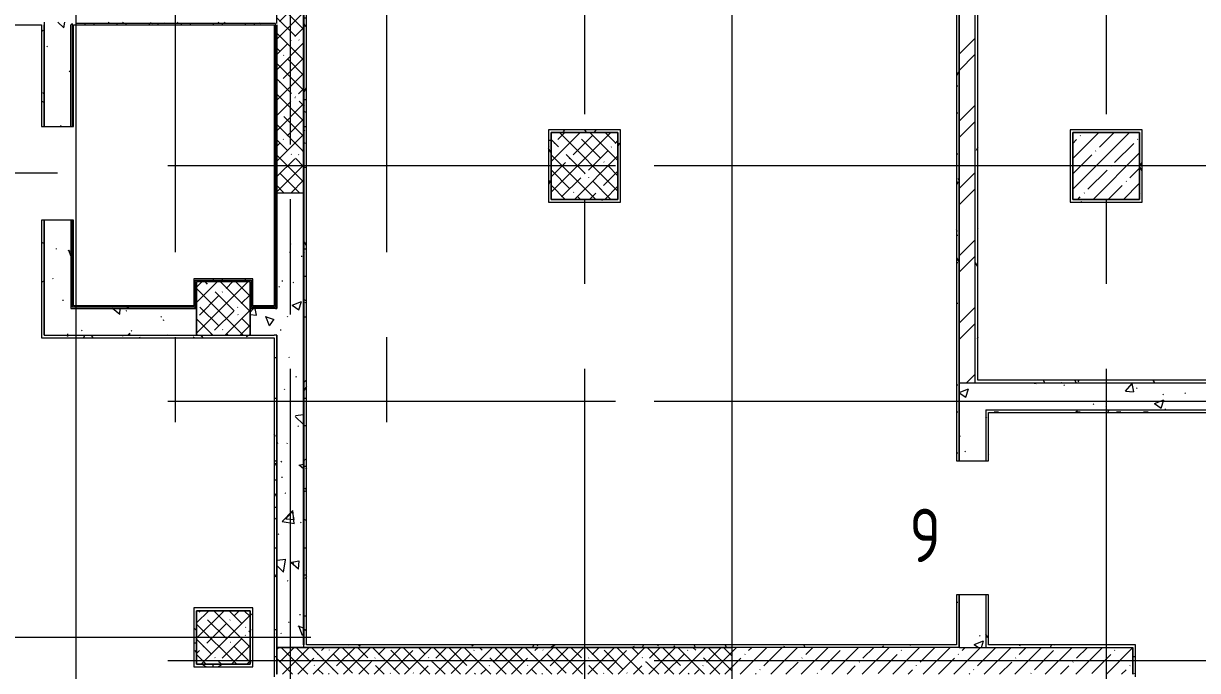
# Model space of a CAD drawing. Header units: metres. Extents: x 50 to 891, y -1294 to 247.
# Drawn here: x 289.92 to 333.81, y -1124.96 to -1100.77 of the extents above; entities that cross this region are included whole.
import ezdxf

# ---------------------------------------------------------------- set-up
doc = ezdxf.new("R2010")
doc.units = ezdxf.units.M
doc.linetypes.add('Линия сетки', pattern=[22.225, 12.7, -3.175, 3.175, -3.175])
doc.layers.add('ПЛАН', color=8, linetype='Continuous')
doc.styles.add('ISOCPEUR', font='isocpeur.ttf', dxfattribs={"width": 0.8, "height": 200})
pattern_1 = [(45, (467.42775, -1464.79405), (-0.5702463, 0.5702463), []), (45, (467.998, -1464.79405), (-0.5702463, 0.5702463), [1.008065, -0.201615, 0.016765, -0.18485])]
pattern_2 = [(50, (467.4277, -1464.794), (3.643683, -0.31878), [0.381, -4.191]), (355, (467.4277, -1464.794), (-0.704858, 3.821138), [0.3048, -3.3528]), (100.451, (467.7314, -1464.8206), (2.93885, 3.502334), [0.3238, -3.5618]), (46.184, (467.4277, -1463.778), (5.42158, -0.840855), [0.5715, -6.2865]), (96.636, (467.8795, -1463.848), (4.74805, 4.94855), [0.4857, -5.3427]), (351.184, (467.428, -1463.778), (4.7481, 4.948506), [0.4572, -5.0292]), (21, (467.9357, -1464.032), (3.03229, -2.045303), [0.381, -4.191]), (326, (467.9357, -1464.032), (1.23604, 3.683765), [0.3048, -3.3528]), (71.451, (468.1884, -1464.2025), (4.26834, 1.638427), [0.3238, -3.5618]), (37.5, (467.4277, -1464.794), (0.0617735, 1.6911006), [0.03353, -3.27863, 0.03353, -3.37007, -3.3655]), (37.5, (467.4277, -1464.794), (0.0617735, 1.6911006), [-6.71576, 0.03353, -3.33197]), (7.5, (467.4277, -1464.794), (1.336394, 2.003611), [0.03353, -1.90703, 0.03353, -3.20243, -1.2827]), (7.5, (467.4277, -1464.794), (1.336394, 2.003611), [-5.17652, 0.03353, -1.24917]), (327.5, (466.2949, -1464.794), (2.7118167, -0.1145767), [0.03353, -1.23647, 0.03353, -9.18667]), (327.5, (466.2949, -1464.794), (2.7118167, -0.1145767), [-1.30353, -3.92887, 0.03353, -5.22427]), (317.5, (465.787, -1464.794), (2.962585, 0.508536), [0.03353, -1.61747, 0.03353, -2.59791, -3.7338]), (317.5, (465.787, -1464.794), (2.962585, 0.508536), [-4.28244, 0.03353, -3.70027])]
pattern_3 = [(0, (467.42775, -1464.79405), (2.032, 0.508), [0.16764, -1.35636, 0.16764, -1.35636, -8.128]), (0, (467.42775, -1464.79405), (2.032, 0.508), [-3.048, 0.16764, -2.88036, 0.16764, -1.35636, -3.556]), (0, (467.42775, -1464.79405), (2.032, 0.508), [-7.62, 0.16764, -0.84836, 0.16764, -2.37236]), (120, (468.18975, -1464.54005), (-1.4559409, 1.5057636), [0.16764, -1.35636, 0.16764, -9.48436]), (120, (468.18975, -1464.54005), (-1.4559409, 1.5057636), [-1.69164, -1.35636, 0.16764, -2.88036, -5.08]), (120, (468.18975, -1464.54005), (-1.4559409, 1.5057636), [-6.096, 0.16764, -1.35636, 0.16764, -3.38836]), (120, (468.18975, -1464.54005), (-1.4559409, 1.5057636), [-7.78764, -0.84836, 0.16764, -2.37236]), (240, (468.44375, -1463.52405), (-0.5760591, -2.0137636), [0.16764, -1.35636, 0.16764, -9.48436]), (240, (468.44375, -1463.52405), (-0.5760591, -2.0137636), [-1.69164, -1.35636, 0.16764, -2.88036, -5.08]), (240, (468.44375, -1463.52405), (-0.5760591, -2.0137636), [-6.096, 0.16764, -1.35636, 0.16764, -3.38836]), (240, (468.44375, -1463.52405), (-0.5760591, -2.0137636), [-7.78764, -0.84836, 0.16764, -2.37236])]
pattern_4 = [(0, (467.4277, -1464.794), (0, 1.2), []), (90, (467.4277, -1464.794), (-1.2, 0), [])]
pattern_5 = [(135, (-1795.4389, 1051.8707), (-0.57024626, -0.57024626), []), (135, (-1795.4389, 1052.4409), (-0.57024626, -0.57024626), [1.008065, -0.201615, 0.016765, -0.18485])]
pattern_6 = [(140, (-1795.439, 1051.8707), (0.318779, 3.6436825), [0.381, -4.191]), (85, (-1795.439, 1051.8707), (-3.821138, -0.704858), [0.3048, -3.3528]), (190.451, (-1795.4123, 1052.1743), (-3.5023338, 2.93885), [0.3238, -3.5618]), (136.184, (-1796.455, 1051.8707), (0.840855, 5.421581), [0.5715, -6.2865]), (186.636, (-1796.385, 1052.3225), (-4.948549, 4.74805), [0.4857, -5.3427]), (81.184, (-1796.455, 1051.8707), (-4.948506, 4.748103), [0.4572, -5.0292]), (111, (-1796.201, 1052.3787), (2.0453028, 3.0322893), [0.381, -4.191]), (56, (-1796.201, 1052.3787), (-3.6837646, 1.2360417), [0.3048, -3.3528]), (161.451, (-1796.0305, 1052.6314), (-1.6384274, 4.2683413), [0.3238, -3.5618]), (127.5, (-1795.4389, 1051.8707), (-1.6911006, 0.06177347), [0.03353, -3.27863, 0.03353, -3.37007, -3.3655]), (127.5, (-1795.4389, 1051.8707), (-1.6911006, 0.06177347), [-6.71576, 0.03353, -3.33197]), (97.5, (-1795.4389, 1051.8707), (-2.0036106, 1.3363944), [0.03353, -1.90703, 0.03353, -3.20243, -1.2827]), (97.5, (-1795.4389, 1051.8707), (-2.0036106, 1.3363944), [-5.17652, 0.03353, -1.24917]), (57.5, (-1795.4389, 1050.7378), (0.1145767, 2.71181666), [0.03353, -1.23647, 0.03353, -9.18667]), (57.5, (-1795.4389, 1050.7378), (0.1145767, 2.71181666), [-1.30353, -3.92887, 0.03353, -5.22427]), (47.5, (-1795.439, 1050.2298), (-0.5085355, 2.9625848), [0.03353, -1.61747, 0.03353, -6.33171]), (47.5, (-1795.439, 1050.2298), (-0.5085355, 2.9625848), [-1.68453, -2.59791, 0.03353, -3.70027])]
pattern_7 = [(90, (-1795.4389, 1051.87066), (-0.508, 2.032), [0.16764, -1.35636, 0.16764, -9.48436]), (90, (-1795.4389, 1051.87066), (-0.508, 2.032), [-1.69164, -1.35636, 0.16764, -2.88036, -5.08]), (90, (-1795.4389, 1051.87066), (-0.508, 2.032), [-6.096, 0.16764, -1.35636, 0.16764, -3.38836]), (90, (-1795.4389, 1051.87066), (-0.508, 2.032), [-7.78764, -0.84836, 0.16764, -2.37236]), (210, (-1795.6929, 1052.63266), (-1.50576362, -1.455940905), [0.16764, -1.35636, 0.16764, -9.48436]), (210, (-1795.6929, 1052.63266), (-1.50576362, -1.455940905), [-1.69164, -1.35636, 0.16764, -2.88036, -5.08]), (210, (-1795.6929, 1052.63266), (-1.50576362, -1.455940905), [-6.096, 0.16764, -1.35636, 0.16764, -3.38836]), (210, (-1795.6929, 1052.63266), (-1.50576362, -1.455940905), [-7.78764, -0.84836, 0.16764, -2.37236]), (330, (-1796.7089, 1052.88666), (2.01376362, -0.576059095), [0.16764, -1.35636, 0.16764, -9.48436]), (330, (-1796.7089, 1052.88666), (2.01376362, -0.576059095), [-1.69164, -1.35636, 0.16764, -2.88036, -5.08]), (330, (-1796.7089, 1052.88666), (2.01376362, -0.576059095), [-6.096, 0.16764, -1.35636, 0.16764, -3.38836]), (330, (-1796.7089, 1052.88666), (2.01376362, -0.576059095), [-7.78764, -0.84836, 0.16764, -2.37236])]
pattern_8 = [(90, (-1795.4389, 1051.8707), (-1.2, 1e-16), []), (180, (-1795.4389, 1051.8707), (-1e-16, -1.2), [])]

msp = doc.modelspace()

# ---------------------------------------------------------------- hatches: boundary and pattern name
at = {"layer": 'ПЛАН', "lineweight": 13}
h = msp.add_hatch(dxfattribs=at)
h.set_pattern_fill('FP_5', color=8, scale=0.005, style=0, pattern_type=2)
h.set_pattern_definition(pattern_3)
h.paths.add_polyline_path([(300.399, -1123.994), (300.499, -1123.994), (300.499, -1079.344), (300.399, -1079.344), (300.399, -1123.754)])
h = msp.add_hatch(dxfattribs=at)
h.set_pattern_fill('FP_5', color=8, scale=0.005, angle=90, style=0, pattern_type=2)
h.set_pattern_definition(pattern_7)
h.paths.add_polyline_path([(300.499, -1079.344), (300.399, -1079.344), (300.399, -1123.994), (300.499, -1123.994), (300.499, -1090.304)])
h = msp.add_hatch(dxfattribs=at)
h.set_pattern_fill('FP_5', color=8, scale=0.005, style=0, pattern_type=2)
h.set_pattern_definition(pattern_3)
h.paths.add_polyline_path([(324.895, -1124.094), (324.895, -1122.121), (324.795, -1122.121), (324.795, -1124.094)])
h.paths.add_polyline_path([(324.795, -1117.121), (324.895, -1117.121), (324.895, -1079.344), (324.795, -1079.344), (324.795, -1114.317)])
h = msp.add_hatch(dxfattribs=at)
h.set_pattern_fill('FP_1', color=8, scale=0.005, style=0, pattern_type=2)
h.set_pattern_definition(pattern_1)
h.paths.add_polyline_path([(299.395, -1107.094), (300.395, -1107.094), (300.395, -1084.244), (299.395, -1084.244), (299.395, -1106.227)])
h = msp.add_hatch(dxfattribs=at)
h.set_pattern_fill('FP_2', color=8, scale=0.005, angle=90, style=0, pattern_type=2)
h.set_pattern_definition(pattern_5)
h.paths.add_polyline_path([(300.395, -1084.244), (299.395, -1084.244), (299.395, -1107.094), (300.395, -1107.094), (300.395, -1090.304)])
h = msp.add_hatch(dxfattribs=at)
h.set_pattern_fill('FP_3', color=8, scale=0.005, style=0, pattern_type=2)
h.set_pattern_definition([(45, (467.4277, -1464.794), (-1.257236, 1.257236), []), (45, (467.4277, -1462.889), (-1.257236, 1.257236), [])])
h.paths.add_polyline_path([(324.901, -1114.207), (325.501, -1114.207), (325.501, -1085.244), (324.901, -1085.244), (324.901, -1108.924)])
h = msp.add_hatch(dxfattribs=at)
h.set_pattern_fill('FP_5', color=8, scale=0.005, style=0, pattern_type=2)
h.set_pattern_definition(pattern_3)
h.paths.add_polyline_path([(325.601, -1114.107), (325.601, -1085.344), (325.501, -1085.344), (325.501, -1114.107)])
h = msp.add_hatch(dxfattribs=at)
h.set_pattern_fill('FP_5', color=8, scale=0.005, angle=90, style=0, pattern_type=2)
h.set_pattern_definition(pattern_7)
h.paths.add_polyline_path([(290.695, -1100.719), (274.895, -1100.719), (274.895, -1100.819), (290.695, -1100.819)])
h = msp.add_hatch(dxfattribs=at)
h.set_pattern_fill('FP_5', color=8, scale=0.005, angle=90, style=0, pattern_type=2)
h.set_pattern_definition(pattern_7)
h.paths.add_polyline_path([(290.695, -1100.819), (290.595, -1100.819), (290.595, -1104.619), (290.695, -1104.619)])
h.paths.add_polyline_path([(290.695, -1111.419), (290.695, -1108.119), (290.595, -1108.119), (290.595, -1112.419), (290.695, -1112.419)])
h = msp.add_hatch(dxfattribs=at)
h.set_pattern_fill('FP_3', color=8, scale=0.005, angle=90, style=0, pattern_type=2)
h.set_pattern_definition(pattern_6)
h.paths.add_polyline_path([(291.695, -1111.369), (291.695, -1108.119), (290.695, -1108.119), (290.695, -1111.419), (291.695, -1111.419)])
h.paths.add_polyline_path([(291.695, -1104.619), (291.695, -1100.719), (290.695, -1100.719), (290.695, -1104.619), (291.671, -1104.619)])
h = msp.add_hatch(dxfattribs=at)
h.set_pattern_fill('FP_5', color=8, scale=0.005, angle=90, style=0, pattern_type=2)
h.set_pattern_definition(pattern_7)
h.paths.add_polyline_path([(299.395, -1100.719), (291.695, -1100.719), (291.695, -1100.769), (299.395, -1100.769)])
h = msp.add_hatch(dxfattribs=at)
h.set_pattern_fill('FP_5', color=8, scale=0.005, angle=90, style=0, pattern_type=2)
h.set_pattern_definition(pattern_7)
h.paths.add_polyline_path([(291.745, -1104.619), (291.745, -1100.769), (291.695, -1100.769), (291.695, -1104.619)])
h.paths.add_polyline_path([(291.745, -1111.369), (291.745, -1108.119), (291.695, -1108.119), (291.695, -1111.419), (291.745, -1111.419)])
h = msp.add_hatch(dxfattribs=at)
h.set_pattern_fill('FP_6', color=8, scale=0.005, angle=90, style=0, pattern_type=2)
h.set_pattern_definition(pattern_8)
h.paths.add_polyline_path([(299.345, -1100.819), (299.345, -1100.769), (291.745, -1100.769), (291.745, -1100.819), (299.295, -1100.819)])
h = msp.add_hatch(dxfattribs=at)
h.set_pattern_fill('FP_6', color=8, scale=0.005, angle=90, style=0, pattern_type=2)
h.set_pattern_definition(pattern_8)
h.paths.add_polyline_path([(291.795, -1110.716), (291.795, -1108.119), (291.745, -1108.119), (291.745, -1111.369), (291.795, -1111.369), (291.795, -1111.319)])
h.paths.add_polyline_path([(291.795, -1104.619), (291.795, -1100.819), (291.745, -1100.819), (291.745, -1104.619)])
h = msp.add_hatch(dxfattribs=at)
h.set_pattern_fill('FP_5', color=8, scale=0.005, style=0, pattern_type=2)
h.set_pattern_definition(pattern_3)
h.paths.add_polyline_path([(291.895, -1100.769), (299.395, -1100.769), (299.395, -1100.719), (291.895, -1100.719), (291.895, -1100.765)])
h = msp.add_hatch(dxfattribs=at)
h.set_pattern_fill('FP_6', color=8, scale=0.005, style=0, pattern_type=2)
h.set_pattern_definition(pattern_4)
h.paths.add_polyline_path([(291.895, -1100.819), (299.345, -1100.819), (299.345, -1100.769), (291.895, -1100.769), (291.895, -1100.818)])
h = msp.add_hatch(dxfattribs=at)
h.set_pattern_fill('FP_6', color=8, scale=0.005, style=0, pattern_type=2)
h.set_pattern_definition(pattern_4)
h.paths.add_polyline_path([(299.295, -1111.369), (299.345, -1111.369), (299.345, -1100.819), (299.295, -1100.819), (299.295, -1111.319)])
h = msp.add_hatch(dxfattribs=at)
h.set_pattern_fill('FP_6', color=8, scale=0.005, angle=90, style=0, pattern_type=2)
h.set_pattern_definition(pattern_8)
h.paths.add_polyline_path([(299.345, -1100.819), (299.295, -1100.819), (299.295, -1111.369), (299.345, -1111.369), (299.345, -1101.298)])
h = msp.add_hatch(dxfattribs=at)
h.set_pattern_fill('FP_5', color=8, scale=0.005, style=0, pattern_type=2)
h.set_pattern_definition(pattern_3)
h.paths.add_polyline_path([(299.345, -1111.419), (299.395, -1111.419), (299.395, -1100.769), (299.345, -1100.769), (299.345, -1111.369)])
h = msp.add_hatch(dxfattribs=at)
h.set_pattern_fill('FP_5', color=8, scale=0.005, angle=90, style=0, pattern_type=2)
h.set_pattern_definition(pattern_7)
h.paths.add_polyline_path([(299.395, -1100.769), (299.345, -1100.769), (299.345, -1111.419), (299.395, -1111.419), (299.395, -1100.819)])
h = msp.add_hatch(dxfattribs=at)
h.set_pattern_fill('FP_5', color=8, scale=0.005, style=0, pattern_type=2)
h.set_pattern_definition(pattern_3)
h.paths.add_polyline_path([(309.545, -1107.444), (309.645, -1107.444), (309.645, -1104.744), (309.545, -1104.744)])
h = msp.add_hatch(dxfattribs=at)
h.set_pattern_fill('FP_5', color=8, scale=0.005, angle=90, style=0, pattern_type=2)
h.set_pattern_definition(pattern_7)
h.paths.add_polyline_path([(309.645, -1104.744), (309.545, -1104.744), (309.545, -1107.444), (309.645, -1107.444), (309.645, -1104.844)])
h = msp.add_hatch(dxfattribs=at)
h.set_pattern_fill('FP_5', color=8, scale=0.005, style=0, pattern_type=2)
h.set_pattern_definition(pattern_3)
h.paths.add_polyline_path([(309.645, -1104.844), (312.145, -1104.844), (312.145, -1104.744), (309.645, -1104.744)])
h = msp.add_hatch(dxfattribs=at)
h.set_pattern_fill('FP_1', color=8, scale=0.005, style=0, pattern_type=2)
h.set_pattern_definition(pattern_1)
h.paths.add_polyline_path([(309.645, -1107.344), (312.145, -1107.344), (312.145, -1104.844), (309.645, -1104.844)])
h = msp.add_hatch(dxfattribs=at)
h.set_pattern_fill('FP_2', color=8, scale=0.005, angle=90, style=0, pattern_type=2)
h.set_pattern_definition(pattern_5)
h.paths.add_polyline_path([(312.145, -1104.844), (309.645, -1104.844), (309.645, -1107.344), (312.145, -1107.344)])
h = msp.add_hatch(dxfattribs=at)
h.set_pattern_fill('FP_5', color=8, scale=0.005, style=0, pattern_type=2)
h.set_pattern_definition(pattern_3)
h.paths.add_polyline_path([(312.245, -1107.344), (312.245, -1104.744), (312.145, -1104.744), (312.145, -1107.344)])
h = msp.add_hatch(dxfattribs=at)
h.set_pattern_fill('FP_1', color=8, scale=0.005, style=0, pattern_type=2)
h.set_pattern_definition(pattern_1)
h.paths.add_polyline_path([(329.145, -1107.344), (331.645, -1107.344), (331.645, -1104.844), (329.145, -1104.844)])
h = msp.add_hatch(dxfattribs=at)
h.set_pattern_fill('FP_5', color=8, scale=0.005, style=0, pattern_type=2)
h.set_pattern_definition(pattern_3)
h.paths.add_polyline_path([(331.645, -1107.344), (331.745, -1107.344), (331.745, -1104.744), (331.645, -1104.744), (331.645, -1104.844)])
h = msp.add_hatch(dxfattribs=at)
h.set_pattern_fill('FP_4', color=8, scale=0.005, style=0, pattern_type=2)
h.set_pattern_definition(pattern_2)
h.paths.add_polyline_path([(299.663, -1124.094), (300.395, -1124.094), (300.395, -1107.094), (299.395, -1107.094), (299.395, -1124.094)])
h = msp.add_hatch(dxfattribs=at)
h.set_pattern_fill('FP_3', color=8, scale=0.005, angle=90, style=0, pattern_type=2)
h.set_pattern_definition(pattern_6)
h.paths.add_polyline_path([(300.395, -1107.094), (299.395, -1107.094), (299.395, -1124.094), (300.395, -1124.094), (300.395, -1119.619)])
h = msp.add_hatch(dxfattribs=at)
h.set_pattern_fill('FP_5', color=8, scale=0.005, style=0, pattern_type=2)
h.set_pattern_definition(pattern_3)
h.paths.add_polyline_path([(312.245, -1107.444), (312.245, -1107.344), (309.645, -1107.344), (309.645, -1107.444), (311.406, -1107.444)])
h = msp.add_hatch(dxfattribs=at)
h.set_pattern_fill('FP_5', color=8, scale=0.005, style=0, pattern_type=2)
h.set_pattern_definition(pattern_3)
h.paths.add_polyline_path([(331.745, -1107.444), (331.745, -1107.344), (329.145, -1107.344), (329.145, -1107.444)])
h = msp.add_hatch(dxfattribs=at)
h.set_pattern_fill('FP_6', color=8, scale=0.005, style=0, pattern_type=2)
h.set_pattern_definition(pattern_4)
h.paths.add_polyline_path([(296.295, -1110.369), (298.445, -1110.369), (298.445, -1110.319), (296.295, -1110.319)])
h = msp.add_hatch(dxfattribs=at)
h.set_pattern_fill('FP_6', color=8, scale=0.005, angle=90, style=0, pattern_type=2)
h.set_pattern_definition(pattern_8)
h.paths.add_polyline_path([(298.445, -1110.319), (296.295, -1110.319), (296.295, -1110.369), (298.445, -1110.369)])
h = msp.add_hatch(dxfattribs=at)
h.set_pattern_fill('FP_6', color=8, scale=0.005, style=0, pattern_type=2)
h.set_pattern_definition(pattern_4)
h.paths.add_polyline_path([(298.445, -1111.369), (298.495, -1111.369), (298.495, -1110.319), (298.445, -1110.319), (298.445, -1110.946)])
h = msp.add_hatch(dxfattribs=at)
h.set_pattern_fill('FP_6', color=8, scale=0.005, angle=90, style=0, pattern_type=2)
h.set_pattern_definition(pattern_8)
h.paths.add_polyline_path([(298.495, -1111.369), (298.495, -1110.319), (298.445, -1110.319), (298.445, -1111.369)])
h = msp.add_hatch(dxfattribs=at)
h.set_pattern_fill('FP_6', color=8, scale=0.005, style=0, pattern_type=2)
h.set_pattern_definition(pattern_4)
h.paths.add_polyline_path([(296.295, -1111.369), (296.345, -1111.369), (296.345, -1110.369), (296.295, -1110.369), (296.295, -1111.319)])
h = msp.add_hatch(dxfattribs=at)
h.set_pattern_fill('FP_6', color=8, scale=0.005, angle=90, style=0, pattern_type=2)
h.set_pattern_definition(pattern_8)
h.paths.add_polyline_path([(296.345, -1110.369), (296.295, -1110.369), (296.295, -1111.369), (296.345, -1111.369), (296.345, -1110.419)])
h = msp.add_hatch(dxfattribs=at)
h.set_pattern_fill('FP_5', color=8, scale=0.005, style=0, pattern_type=2)
h.set_pattern_definition(pattern_3)
h.paths.add_polyline_path([(296.345, -1111.419), (296.395, -1111.419), (296.395, -1110.419), (296.345, -1110.419), (296.345, -1111.369)])
h = msp.add_hatch(dxfattribs=at)
h.set_pattern_fill('FP_1', color=8, scale=0.005, style=0, pattern_type=2)
h.set_pattern_definition(pattern_1)
h.paths.add_polyline_path([(296.395, -1112.419), (298.395, -1112.419), (298.395, -1110.419), (296.395, -1110.419), (296.395, -1111.62)])
h = msp.add_hatch(dxfattribs=at)
h.set_pattern_fill('FP_2', color=8, scale=0.005, angle=90, style=0, pattern_type=2)
h.set_pattern_definition(pattern_5)
h.paths.add_polyline_path([(298.395, -1110.419), (296.395, -1110.419), (296.395, -1112.419), (298.395, -1112.419), (298.395, -1110.458)])
h = msp.add_hatch(dxfattribs=at)
h.set_pattern_fill('FP_5', color=8, scale=0.005, angle=90, style=0, pattern_type=2)
h.set_pattern_definition(pattern_7)
h.paths.add_polyline_path([(298.445, -1111.419), (298.445, -1110.369), (298.395, -1110.369), (298.395, -1111.419)])
h = msp.add_hatch(dxfattribs=at)
h.set_pattern_fill('FP_3', color=8, scale=0.005, angle=90, style=0, pattern_type=2)
h.set_pattern_definition(pattern_6)
h.paths.add_polyline_path([(299.395, -1111.419), (298.395, -1111.419), (298.395, -1112.419), (299.395, -1112.419), (299.395, -1112.291)])
h.paths.add_polyline_path([(296.395, -1111.419), (290.695, -1111.419), (290.695, -1112.419), (296.395, -1112.419), (296.395, -1112.291)])
h = msp.add_hatch(dxfattribs=at)
h.set_pattern_fill('FP_5', color=8, scale=0.005, angle=90, style=0, pattern_type=2)
h.set_pattern_definition(pattern_7)
h.paths.add_polyline_path([(296.345, -1111.369), (291.745, -1111.369), (291.745, -1111.419), (296.345, -1111.419)])
h = msp.add_hatch(dxfattribs=at)
h.set_pattern_fill('FP_6', color=8, scale=0.005, angle=90, style=0, pattern_type=2)
h.set_pattern_definition(pattern_8)
h.paths.add_polyline_path([(296.295, -1111.319), (291.795, -1111.319), (291.795, -1111.369), (296.295, -1111.369)])
h = msp.add_hatch(dxfattribs=at)
h.set_pattern_fill('FP_6', color=8, scale=0.005, style=0, pattern_type=2)
h.set_pattern_definition(pattern_4)
h.paths.add_polyline_path([(291.895, -1111.369), (296.295, -1111.369), (296.295, -1111.319), (291.895, -1111.319)])
h = msp.add_hatch(dxfattribs=at)
h.set_pattern_fill('FP_5', color=8, scale=0.005, style=0, pattern_type=2)
h.set_pattern_definition(pattern_3)
h.paths.add_polyline_path([(291.895, -1111.419), (296.345, -1111.419), (296.345, -1111.369), (291.895, -1111.37)])
h = msp.add_hatch(dxfattribs=at)
h.set_pattern_fill('FP_4', color=8, scale=0.005, style=0, pattern_type=2)
h.set_pattern_definition(pattern_2)
h.paths.add_polyline_path([(291.895, -1112.419), (296.395, -1112.419), (296.395, -1111.419), (291.895, -1111.422)])
h.paths.add_polyline_path([(298.395, -1112.419), (299.395, -1112.419), (299.395, -1111.419), (298.395, -1111.419), (298.395, -1111.62)])
h = msp.add_hatch(dxfattribs=at)
h.set_pattern_fill('FP_6', color=8, scale=0.005, angle=90, style=0, pattern_type=2)
h.set_pattern_definition(pattern_8)
h.paths.add_polyline_path([(299.295, -1111.319), (298.495, -1111.319), (298.495, -1111.369), (299.295, -1111.369)])
h = msp.add_hatch(dxfattribs=at)
h.set_pattern_fill('FP_5', color=8, scale=0.005, angle=90, style=0, pattern_type=2)
h.set_pattern_definition(pattern_7)
h.paths.add_polyline_path([(299.295, -1112.519), (299.295, -1112.419), (290.595, -1112.419), (290.595, -1112.519), (291.671, -1112.519)])
h = msp.add_hatch(dxfattribs=at)
h.set_pattern_fill('FP_5', color=8, scale=0.005, style=0, pattern_type=2)
h.set_pattern_definition(pattern_3)
h.paths.add_polyline_path([(291.895, -1112.519), (299.295, -1112.519), (299.295, -1112.419), (291.895, -1112.419), (291.895, -1112.433)])
h = msp.add_hatch(dxfattribs=at)
h.set_pattern_fill('FP_5', color=8, scale=0.005, style=0, pattern_type=2)
h.set_pattern_definition(pattern_3)
h.paths.add_polyline_path([(299.295, -1125.194), (299.395, -1125.194), (299.395, -1112.419), (299.295, -1112.419), (299.295, -1125.102)])
h = msp.add_hatch(dxfattribs=at)
h.set_pattern_fill('FP_5', color=8, scale=0.005, angle=90, style=0, pattern_type=2)
h.set_pattern_definition(pattern_7)
h.paths.add_polyline_path([(299.395, -1125.094), (299.395, -1112.419), (299.295, -1112.419), (299.295, -1125.194), (299.395, -1125.194)])
h = msp.add_hatch(dxfattribs=at)
h.set_pattern_fill('FP_4', color=8, scale=0.005, style=0, pattern_type=2)
h.set_pattern_definition(pattern_2)
h.paths.add_polyline_path([(347.895, -1115.207), (347.895, -1114.207), (346.094, -1114.207), (346.094, -1115.207)])
h.paths.add_polyline_path([(341.094, -1115.207), (341.094, -1114.207), (324.901, -1114.207), (324.901, -1115.207), (332.283, -1115.207)])
h = msp.add_hatch(dxfattribs=at)
h.set_pattern_fill('FP_5', color=8, scale=0.005, style=0, pattern_type=2)
h.set_pattern_definition(pattern_3)
h.paths.add_polyline_path([(347.795, -1114.207), (347.795, -1114.107), (346.094, -1114.107), (346.094, -1114.207)])
h.paths.add_polyline_path([(341.094, -1114.207), (341.094, -1114.107), (325.501, -1114.107), (325.501, -1114.207), (332.283, -1114.207)])
h = msp.add_hatch(dxfattribs=at)
h.set_pattern_fill('FP_4', color=8, scale=0.005, style=0, pattern_type=2)
h.set_pattern_definition(pattern_2)
h.paths.add_polyline_path([(325.901, -1124.094), (325.901, -1122.121), (324.901, -1122.121), (324.901, -1124.094)])
h.paths.add_polyline_path([(325.901, -1117.121), (325.901, -1115.207), (324.901, -1115.207), (324.901, -1117.121)])
h = msp.add_hatch(dxfattribs=at)
h.set_pattern_fill('FP_5', color=8, scale=0.005, style=0, pattern_type=2)
h.set_pattern_definition(pattern_3)
h.paths.add_polyline_path([(347.795, -1115.307), (347.895, -1115.307), (347.895, -1115.207), (346.094, -1115.207), (346.094, -1115.307)])
h.paths.add_polyline_path([(341.094, -1115.307), (341.094, -1115.207), (325.901, -1115.207), (325.901, -1115.307), (332.283, -1115.307)])
h = msp.add_hatch(dxfattribs=at)
h.set_pattern_fill('FP_5', color=8, scale=0.005, style=0, pattern_type=2)
h.set_pattern_definition(pattern_3)
h.paths.add_polyline_path([(326.001, -1123.994), (326.001, -1122.121), (325.901, -1122.121), (325.901, -1123.994)])
h.paths.add_polyline_path([(326.001, -1117.121), (326.001, -1115.307), (325.901, -1115.307), (325.901, -1117.121)])
h = msp.add_hatch(dxfattribs=at)
h.set_pattern_fill('FP_5', color=8, scale=0.005, style=0, pattern_type=2)
h.set_pattern_definition(pattern_3)
h.paths.add_polyline_path([(296.295, -1124.719), (296.395, -1124.719), (296.395, -1122.719), (296.295, -1122.719), (296.295, -1123.754)])
h = msp.add_hatch(dxfattribs=at)
h.set_pattern_fill('FP_5', color=8, scale=0.005, angle=90, style=0, pattern_type=2)
h.set_pattern_definition(pattern_7)
h.paths.add_polyline_path([(296.395, -1122.719), (296.295, -1122.719), (296.295, -1124.719), (296.395, -1124.719)])
h = msp.add_hatch(dxfattribs=at)
h.set_pattern_fill('FP_1', color=8, scale=0.005, style=0, pattern_type=2)
h.set_pattern_definition(pattern_1)
h.paths.add_polyline_path([(296.395, -1124.719), (298.395, -1124.719), (298.395, -1122.719), (296.395, -1122.719), (296.395, -1123.754)])
h = msp.add_hatch(dxfattribs=at)
h.set_pattern_fill('FP_2', color=8, scale=0.005, angle=90, style=0, pattern_type=2)
h.set_pattern_definition(pattern_5)
h.paths.add_polyline_path([(298.395, -1122.719), (296.395, -1122.719), (296.395, -1124.719), (298.395, -1124.719)])
h = msp.add_hatch(dxfattribs=at)
h.set_pattern_fill('FP_5', color=8, scale=0.005, style=0, pattern_type=2)
h.set_pattern_definition(pattern_3)
h.paths.add_polyline_path([(298.395, -1124.719), (298.495, -1124.719), (298.495, -1122.619), (298.395, -1122.619), (298.395, -1123.754)])
h = msp.add_hatch(dxfattribs=at)
h.set_pattern_fill('FP_5', color=8, scale=0.005, angle=90, style=0, pattern_type=2)
h.set_pattern_definition(pattern_7)
h.paths.add_polyline_path([(298.495, -1124.719), (298.495, -1122.619), (298.395, -1122.619), (298.395, -1124.719)])
h = msp.add_hatch(dxfattribs=at)
h.set_pattern_fill('FP_1', color=8, scale=0.005, style=0, pattern_type=2)
h.set_pattern_definition(pattern_1)
h.paths.add_polyline_path([(331.395, -1125.094), (331.395, -1124.094), (299.395, -1124.094), (299.395, -1125.094), (327.064, -1125.094)])
h = msp.add_hatch(dxfattribs=at)
h.set_pattern_fill('FP_2', color=8, scale=0.005, angle=90, style=0, pattern_type=2)
h.set_pattern_definition(pattern_5)
h.paths.add_polyline_path([(316.399, -1124.094), (299.395, -1124.094), (299.395, -1125.094), (316.399, -1125.094), (316.399, -1124.501)])
h = msp.add_hatch(dxfattribs=at)
h.set_pattern_fill('FP_5', color=8, scale=0.005, style=0, pattern_type=2)
h.set_pattern_definition(pattern_3)
h.paths.add_polyline_path([(324.795, -1124.094), (324.795, -1123.994), (300.395, -1123.994), (300.395, -1124.094), (321.845, -1124.094)])
h = msp.add_hatch(dxfattribs=at)
h.set_pattern_fill('FP_5', color=8, scale=0.005, angle=90, style=0, pattern_type=2)
h.set_pattern_definition(pattern_7)
h.paths.add_polyline_path([(316.399, -1123.994), (300.395, -1123.994), (300.395, -1124.094), (316.399, -1124.094), (316.399, -1124.059)])
h = msp.add_hatch(dxfattribs=at)
h.set_pattern_fill('FP_5', color=8, scale=0.005, style=0, pattern_type=2)
h.set_pattern_definition(pattern_3)
h.paths.add_polyline_path([(331.395, -1124.094), (331.495, -1124.094), (331.495, -1123.994), (325.901, -1123.994), (325.901, -1124.094), (327.064, -1124.094)])
h = msp.add_hatch(dxfattribs=at)
h.set_pattern_fill('FP_5', color=8, scale=0.005, style=0, pattern_type=2)
h.set_pattern_definition(pattern_3)
h.paths.add_polyline_path([(331.495, -1125.094), (331.495, -1124.094), (331.395, -1124.094), (331.395, -1125.094)])
h = msp.add_hatch(dxfattribs=at)
h.set_pattern_fill('FP_5', color=8, scale=0.005, angle=90, style=0, pattern_type=2)
h.set_pattern_definition(pattern_7)
h.paths.add_polyline_path([(298.495, -1124.719), (296.295, -1124.719), (296.295, -1124.819), (298.495, -1124.819)])

# ---------------------------------------------------------------- linework, layer by layer
at = {"layer": 'ПЛАН', "color": 8, "linetype": 'Линия сетки', "lineweight": 13}
for p, q in [((295.595, -963.271), (295.595, -1116.195)), ((303.495, -963.271), (303.495, -1116.195)), ((299.895, -1069.231), (299.895, -1215.489)), ((310.895, -1069.231), (310.895, -1215.489)), ((330.395, -1069.231), (330.395, -1215.489)), ((299.895, -1092.596), (299.895, -1215.489)), ((467.624, -1106.094), (295.315, -1106.094)), ((326.203, -1106.094), (295.315, -1106.094)), ((467.624, -1114.894), (295.315, -1114.894)), ((326.203, -1114.894), (295.315, -1114.894)), ((299.419, -1123.719), (180.925, -1123.719)), ((300.669, -1123.719), (283.751, -1123.719)), ((467.624, -1124.594), (295.315, -1124.594)), ((326.203, -1124.594), (295.315, -1124.594))]:
    msp.add_line(p, q, dxfattribs=at)
at = {"layer": 'ПЛАН', "color": 8, "lineweight": 13}
for p, q in [((291.895, -1138.061), (291.895, -1056.475)), ((316.399, -1076.507), (316.399, -1129.3)), ((300.399, -1079.244), (300.399, -1123.994)), ((300.399, -1079.244), (300.399, -1123.994)), ((300.499, -1123.994), (300.499, -1079.344)), ((300.499, -1123.994), (300.499, -1079.344)), ((324.795, -1079.344), (324.795, -1117.121)), ((324.895, -1117.121), (324.895, -1079.344)), ((300.395, -1107.094), (300.395, -1084.244)), ((300.395, -1107.094), (300.395, -1084.244)), ((324.901, -1085.244), (324.901, -1115.207)), ((325.501, -1114.207), (325.501, -1085.244)), ((325.601, -1114.107), (325.601, -1085.344)), ((299.395, -1100.769), (299.395, -1100.119)), ((274.895, -1100.819), (290.595, -1100.819)), ((290.595, -1100.819), (290.595, -1104.619)), ((290.695, -1100.719), (290.695, -1104.619)), ((290.695, -1104.619), (290.695, -1100.819)), ((291.695, -1104.619), (291.695, -1100.819)), ((291.745, -1100.769), (291.745, -1104.619)), ((291.795, -1100.819), (299.295, -1100.819)), ((291.795, -1104.619), (291.795, -1100.819)), ((299.345, -1100.769), (291.895, -1100.769)), ((291.895, -1100.819), (299.295, -1100.819)), ((299.295, -1100.819), (299.295, -1111.319)), ((299.295, -1100.819), (299.295, -1111.319)), ((299.345, -1111.369), (299.345, -1100.769)), ((299.345, -1111.369), (299.345, -1100.769)), ((299.395, -1100.819), (299.395, -1107.094)), ((299.395, -1111.419), (299.395, -1100.819)), ((299.395, -1100.819), (299.395, -1107.094)), ((299.395, -1111.419), (299.395, -1100.819)), ((290.595, -1104.619), (290.695, -1104.619)), ((290.695, -1104.619), (291.795, -1104.619)), ((309.545, -1104.744), (309.545, -1107.444)), ((312.245, -1104.744), (309.545, -1104.744)), ((309.545, -1104.744), (309.545, -1107.444)), ((312.245, -1104.744), (309.545, -1104.744)), ((312.145, -1104.844), (309.645, -1104.844)), ((309.645, -1104.844), (309.645, -1107.344)), ((309.645, -1107.344), (309.645, -1104.844)), ((309.645, -1104.844), (312.145, -1104.844)), ((312.145, -1104.844), (309.645, -1104.844)), ((309.645, -1104.844), (309.645, -1107.344)), ((309.645, -1107.344), (309.645, -1104.844)), ((309.645, -1104.844), (312.145, -1104.844)), ((312.145, -1107.344), (312.145, -1104.844)), ((312.145, -1104.844), (312.145, -1107.344)), ((312.145, -1107.344), (312.145, -1104.844)), ((312.145, -1104.844), (312.145, -1107.344)), ((312.245, -1107.444), (312.245, -1104.744)), ((312.245, -1107.444), (312.245, -1104.744)), ((329.045, -1104.744), (329.045, -1107.444)), ((331.745, -1104.744), (329.045, -1104.744)), ((331.645, -1104.844), (329.145, -1104.844)), ((329.145, -1104.844), (329.145, -1107.344)), ((329.145, -1107.344), (329.145, -1104.844)), ((329.145, -1104.844), (331.645, -1104.844)), ((331.645, -1107.344), (331.645, -1104.844)), ((331.645, -1104.844), (331.645, -1107.344)), ((331.745, -1107.444), (331.745, -1104.744)), ((291.195, -1106.369), (287.136, -1106.369)), ((299.395, -1107.094), (299.395, -1111.419)), ((299.395, -1107.094), (300.395, -1107.094)), ((299.395, -1107.094), (299.395, -1111.419)), ((299.395, -1107.094), (300.395, -1107.094)), ((300.395, -1123.994), (300.395, -1107.094)), ((300.395, -1123.994), (300.395, -1107.094)), ((309.545, -1107.444), (312.245, -1107.444)), ((309.545, -1107.444), (312.245, -1107.444)), ((309.645, -1107.344), (312.145, -1107.344)), ((312.145, -1107.344), (309.645, -1107.344)), ((309.645, -1107.344), (312.145, -1107.344)), ((312.145, -1107.344), (309.645, -1107.344)), ((329.045, -1107.444), (331.745, -1107.444)), ((329.145, -1107.344), (331.645, -1107.344)), ((331.645, -1107.344), (329.145, -1107.344)), ((290.595, -1108.119), (290.595, -1112.519)), ((290.695, -1108.119), (290.595, -1108.119)), ((291.795, -1108.119), (290.695, -1108.119)), ((290.695, -1108.119), (290.695, -1111.419)), ((290.695, -1111.419), (290.695, -1108.119)), ((291.695, -1108.119), (291.695, -1111.419)), ((291.745, -1108.119), (291.745, -1111.369)), ((291.795, -1111.319), (291.795, -1108.119)), ((298.495, -1110.319), (296.295, -1110.319)), ((296.295, -1110.319), (296.295, -1111.319)), ((298.495, -1110.319), (296.295, -1110.319)), ((296.295, -1110.319), (296.295, -1111.319)), ((298.495, -1111.319), (298.495, -1110.319)), ((298.495, -1111.319), (298.495, -1110.319)), ((296.345, -1110.369), (298.445, -1110.369)), ((296.345, -1111.369), (296.345, -1110.369)), ((296.345, -1110.369), (298.445, -1110.369)), ((296.345, -1111.369), (296.345, -1110.369)), ((298.395, -1110.419), (296.395, -1110.419)), ((296.395, -1110.419), (296.395, -1111.419)), ((296.395, -1110.419), (298.395, -1110.419)), ((296.395, -1111.419), (296.395, -1110.419)), ((298.395, -1110.419), (296.395, -1110.419)), ((296.395, -1110.419), (296.395, -1111.419)), ((296.395, -1110.419), (298.395, -1110.419)), ((296.395, -1111.419), (296.395, -1110.419)), ((298.395, -1111.419), (298.395, -1110.419)), ((298.395, -1110.419), (298.395, -1111.419)), ((298.395, -1111.419), (298.395, -1110.419)), ((298.395, -1110.419), (298.395, -1111.419)), ((298.445, -1110.369), (298.445, -1111.369)), ((298.445, -1110.369), (298.445, -1111.369)), ((290.695, -1111.419), (290.695, -1112.419)), ((290.695, -1112.419), (290.695, -1111.419)), ((291.695, -1111.419), (296.395, -1111.419)), ((296.345, -1111.369), (291.745, -1111.369)), ((296.295, -1111.319), (291.795, -1111.319)), ((296.295, -1111.319), (291.895, -1111.319)), ((296.345, -1111.369), (291.895, -1111.369)), ((291.895, -1111.419), (296.395, -1111.419)), ((296.395, -1111.419), (296.395, -1112.419)), ((296.395, -1112.419), (296.395, -1111.419)), ((296.395, -1111.419), (296.395, -1112.419)), ((296.395, -1112.419), (296.395, -1111.419)), ((298.395, -1112.419), (298.395, -1111.419)), ((298.395, -1111.419), (298.395, -1112.419)), ((298.395, -1111.419), (298.58, -1111.419)), ((298.395, -1112.419), (298.395, -1111.419)), ((298.58, -1111.419), (298.395, -1111.419)), ((298.395, -1111.419), (298.395, -1112.419)), ((299.345, -1111.369), (298.445, -1111.369)), ((299.345, -1111.369), (298.445, -1111.369)), ((299.295, -1111.319), (298.495, -1111.319)), ((299.295, -1111.319), (298.495, -1111.319)), ((299.295, -1111.419), (298.58, -1111.419)), ((299.295, -1111.419), (298.58, -1111.419)), ((299.395, -1111.419), (299.295, -1111.419)), ((299.345, -1111.419), (299.395, -1111.419)), ((290.595, -1112.519), (299.295, -1112.519)), ((290.695, -1112.419), (299.295, -1112.419)), ((291.895, -1112.419), (296.395, -1112.419)), ((291.895, -1112.519), (299.295, -1112.519)), ((296.395, -1112.419), (298.395, -1112.419)), ((296.395, -1112.419), (299.295, -1112.419)), ((296.395, -1112.419), (298.395, -1112.419)), ((299.395, -1112.419), (299.295, -1112.419)), ((299.395, -1112.419), (299.295, -1112.419)), ((299.295, -1112.519), (299.295, -1125.194)), ((299.295, -1112.519), (299.295, -1125.194)), ((299.395, -1112.419), (299.395, -1124.094)), ((299.395, -1124.094), (299.395, -1112.419)), ((299.395, -1112.419), (299.395, -1124.094)), ((299.395, -1124.094), (299.395, -1112.419)), ((324.901, -1114.207), (341.094, -1114.207)), ((341.094, -1114.107), (325.601, -1114.107)), ((324.901, -1115.207), (324.901, -1117.121)), ((325.901, -1115.207), (341.094, -1115.207)), ((325.901, -1115.207), (325.901, -1117.121)), ((326.001, -1115.307), (341.094, -1115.307)), ((326.001, -1117.121), (326.001, -1115.307)), ((324.795, -1117.121), (324.895, -1117.121)), ((324.901, -1117.121), (326.001, -1117.121)), ((324.795, -1122.121), (324.795, -1123.994)), ((324.895, -1122.121), (324.795, -1122.121)), ((324.895, -1124.094), (324.895, -1122.121)), ((326.001, -1122.121), (324.901, -1122.121)), ((324.901, -1122.121), (324.901, -1124.094)), ((325.901, -1122.121), (325.901, -1124.094)), ((326.001, -1123.994), (326.001, -1122.121)), ((298.495, -1122.619), (296.295, -1122.619)), ((296.295, -1122.619), (296.295, -1124.819)), ((298.495, -1122.619), (296.295, -1122.619)), ((296.295, -1122.619), (296.295, -1124.819)), ((298.395, -1122.719), (296.395, -1122.719)), ((296.395, -1122.719), (296.395, -1124.719)), ((296.395, -1122.719), (298.395, -1122.719)), ((296.395, -1124.719), (296.395, -1122.719)), ((298.395, -1122.719), (296.395, -1122.719)), ((296.395, -1122.719), (296.395, -1124.719)), ((296.395, -1122.719), (298.395, -1122.719)), ((296.395, -1124.719), (296.395, -1122.719)), ((298.395, -1124.719), (298.395, -1122.719)), ((298.395, -1122.719), (298.395, -1124.719)), ((298.395, -1124.719), (298.395, -1122.719)), ((298.395, -1122.719), (298.395, -1124.719)), ((298.495, -1124.819), (298.495, -1122.619)), ((298.495, -1124.819), (298.495, -1122.619)), ((299.395, -1124.094), (299.395, -1125.094)), ((324.895, -1124.094), (299.395, -1124.094)), ((299.395, -1125.094), (299.395, -1124.094)), ((299.395, -1124.094), (299.395, -1125.094)), ((299.395, -1124.094), (316.399, -1124.094)), ((299.395, -1125.094), (299.395, -1124.094)), ((300.399, -1123.994), (300.395, -1123.994)), ((300.395, -1123.994), (300.395, -1124.094)), ((300.399, -1123.994), (300.395, -1123.994)), ((300.395, -1123.994), (300.395, -1124.094)), ((324.795, -1123.994), (300.499, -1123.994)), ((316.399, -1123.994), (300.499, -1123.994)), ((324.901, -1124.094), (324.895, -1124.094)), ((324.901, -1124.094), (331.395, -1124.094)), ((331.495, -1123.994), (326.001, -1123.994)), ((331.395, -1125.094), (331.395, -1124.094)), ((331.395, -1124.094), (331.395, -1125.094)), ((331.495, -1125.194), (331.495, -1123.994)), ((296.395, -1124.719), (298.395, -1124.719)), ((298.395, -1124.719), (296.395, -1124.719)), ((296.395, -1124.719), (298.395, -1124.719)), ((298.395, -1124.719), (296.395, -1124.719)), ((296.295, -1124.819), (298.495, -1124.819)), ((296.295, -1124.819), (298.495, -1124.819))]:
    msp.add_line(p, q, dxfattribs=at)

# ---------------------------------------------------------------- next in the draw order: texts
at = {"layer": 'ПЛАН', "color": 8, "lineweight": 13, "insert": (323.041, -1118.906), "char_height": 2, "width": 0.70548, "attachment_point": 1, "style": 'ISOCPEUR', "bg_fill": 2}
msp.add_mtext('\\fISOCPEUR|b0|i0|c204|p34|;\\W.8;9', dxfattribs=at)

doc.saveas('drawing.dxf')
